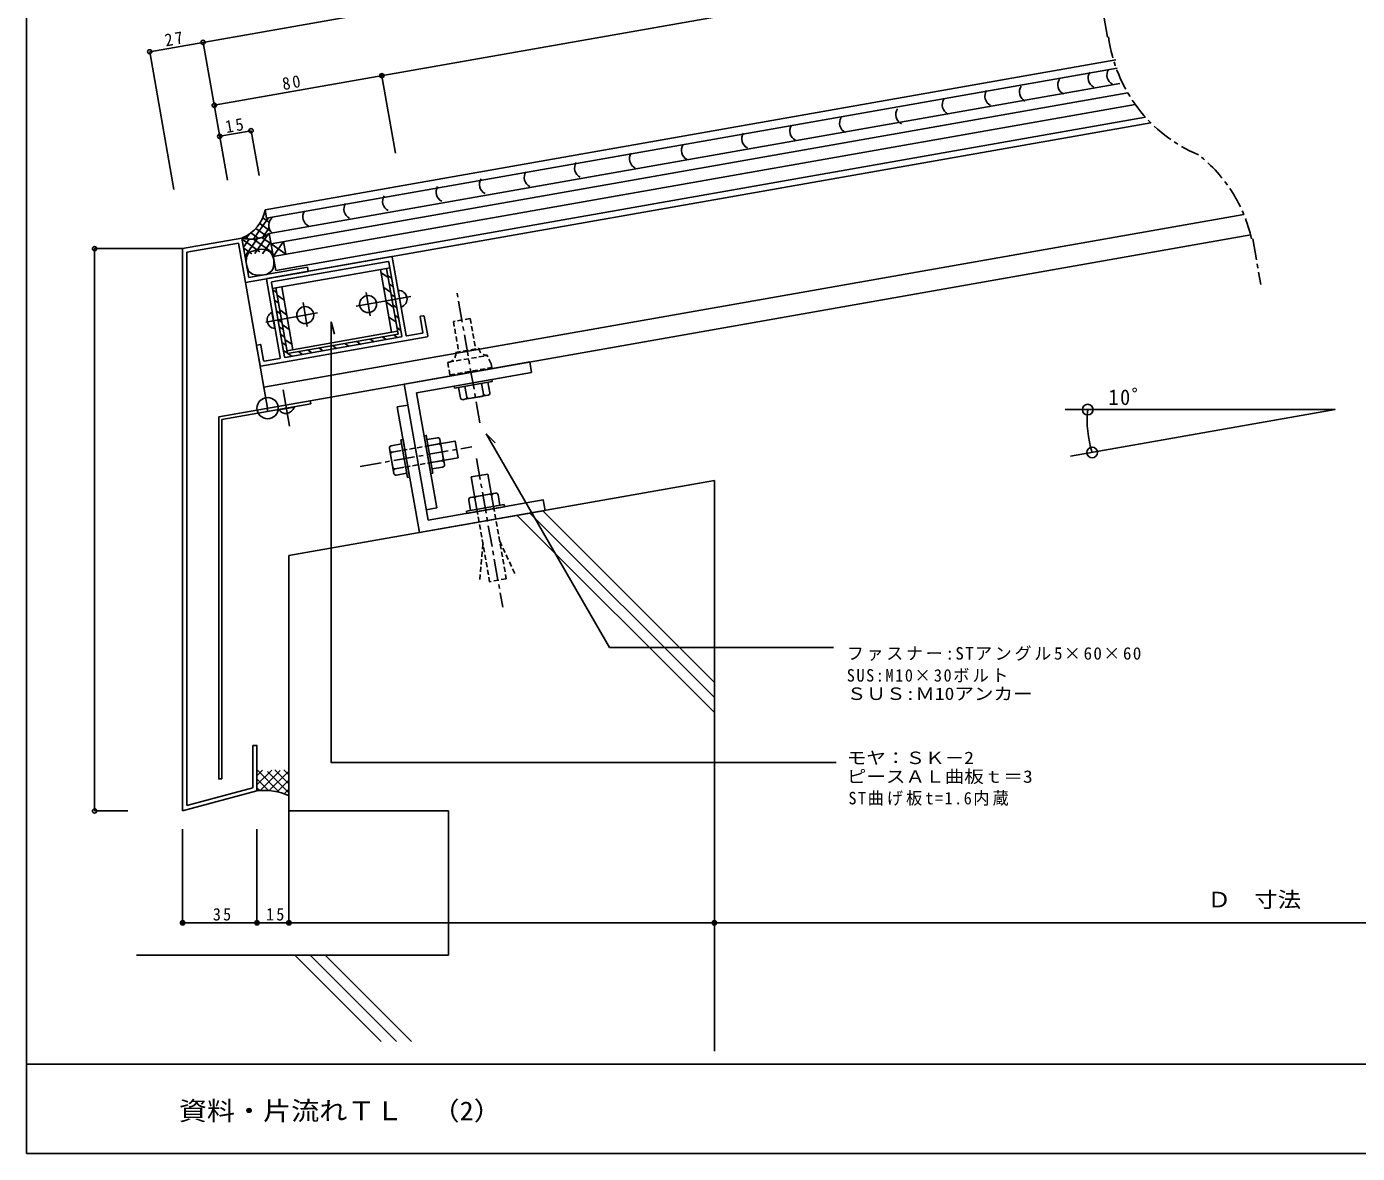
# Model space of a CAD drawing. Units: millimetres, scale not verified, with parts at other scales. Extents: x -550 to 568, y -396 to 402.
# Drawn here: x -550 to 75, y -396 to 134 of the extents above; entities that cross this region are included whole.
import ezdxf
from ezdxf.enums import TextEntityAlignment as Align

# ---------------------------------------------------------------- set-up
doc = ezdxf.new("R2010")
doc.units = ezdxf.units.MM
doc.header["$LTSCALE"] = 2
doc.header["$PDMODE"] = 32
doc.header["$PDSIZE"] = 1
doc.linetypes.add('CHAIN1', pattern=[8, 5, -1, 1, -1])
doc.linetypes.add('DASHED1', pattern=[1.8, 1.2, -0.6])
doc.layers.add('0-0', color=5, linetype='Continuous')
doc.layers.add('1-0', color=5, linetype='Continuous')
doc.styles.add('ＭＳ ゴシック', font='')
doc.styles.get('ＭＳ ゴシック').set_extended_font_data('MS Gothic')

msp = doc.modelspace()

# ---------------------------------------------------------------- linework, layer by layer
at = {"layer": '0-0', "color": 134}
for p, q in [((-550, 402), (-550, -396)), ((-550, -354), (568, -354)), ((-550, -396), (568, -396))]:
    msp.add_line(p, q, dxfattribs=at)
at = {"layer": '0-0'}
for p, q in [((-380.367, 16.731), (-378.513, 15.433)), ((-379.467, 12.63), (-377.613, 11.332)), ((-434.352, 10.009), (-432.499, 8.712)), ((-378.667, 7.728), (-376.813, 6.431)), ((-433.38, 4.928), (-431.526, 3.63)), ((-432.48, 0.027), (-430.626, -1.271)), ((-377.766, 2.727), (-375.913, 1.429)), ((-431.979, -3.874), (-430.126, -5.172)), ((-376.766, -2.174), (-374.913, -3.472)), ((-431.279, -7.475), (-429.426, -8.773)), ((-430.579, -11.076), (-428.726, -12.374)), ((-382.868, -12.176), (-381.014, -13.474)), ((-377.597, -11.214), (-375.744, -12.512)), ((-375.99, -7.789), (-374.119, -9.098)), ((-429.979, -14.777), (-428.125, -16.075)), ((-429.279, -18.578), (-427.425, -19.876)), ((-417.976, -18.278), (-416.123, -19.576)), ((-412.575, -17.378), (-410.721, -18.675)), ((-406.273, -16.277), (-404.42, -17.575)), ((-400.372, -15.277), (-398.518, -16.575)), ((-394.77, -14.377), (-392.917, -15.675)), ((-388.469, -13.177), (-386.615, -14.474)), ((-427.178, -19.978), (-425.325, -21.276)), ((-422.177, -19.078), (-420.324, -20.376))]:
    msp.add_line(p, q, dxfattribs=at)
at = {"layer": '1-0', "color": 4}
for p, q in [((-492.138, 121.841), (429.94, 284.428)), ((-461.827, 96.722), (435.149, 254.884)), ((-455.616, 61.495), (-467.037, 126.267)), ((-492.138, 121.841), (-480.737, 57.186)), ((-376.622, 74.2), (-383.174, 111.358)), ((-459.252, 82.115), (-444.48, 84.72)), ((-444.48, 84.72), (-440.76, 63.623)), ((-476.718, 29.315), (-518.044, 29.315)), ((-518.044, -234.995), (-518.044, 29.315)), ((-436.718, -45.678), (-436.718, -47.202)), ((-334.047, -57.767), (-276.043, -158.233)), ((-170.791, -158.233), (-276.043, -158.233)), ((-518.044, -234.995), (-502.46, -234.995)), ((-426.718, -234.995), (-426.718, -287.616)), ((-476.718, -287.616), (-476.718, -243.644)), ((-441.718, -287.616), (-441.718, -243.644)), ((-426.718, -287.616), (-426.718, -243.644)), ((-441.718, -287.616), (-476.718, -287.616)), ((-426.718, -287.616), (-441.718, -287.616))]:
    msp.add_line(p, q, dxfattribs=at)
at = {"layer": '1-0', "color": 7, "linetype": 'CHAIN1'}
for p, q in [((-42, 128.764), (-45.624, 149.317)), ((26.272, 33.969), (30.059, 12.492))]:
    msp.add_line(p, q, dxfattribs=at)
at = {"layer": '1-0'}
for p, q in [((-437.922, 47.529), (-38.122, 118.024)), ((-437.227, 43.589), (-37.427, 114.085)), ((-435.977, 36.499), (-36.177, 106.994)), ((-435.109, 31.575), (-32.468, 102.571)), ((-434.067, 25.666), (-28.916, 97.105)), ((-432.886, 18.969), (-24.043, 91.059)), ((-427.137, 16.937), (-21.564, 88.45)), ((-438.455, -35.83), (22.112, 45.38)), ((-437.227, 43.589), (-437.922, 47.529)), ((-476.718, 29.315), (-448.779, 34.241)), ((-474.718, 27.637), (-450.402, 31.924)), ((-447.137, 13.41), (-450.402, 31.924)), ((-445.515, 15.727), (-448.779, 34.241)), ((-432.886, 18.969), (-435.977, 36.499)), ((-435.109, 31.575), (-428.158, 26.708)), ((-429.2, 32.617), (-434.04, 25.615)), ((-429.2, 32.617), (-428.158, 26.708)), ((-416.718, -42.152), (25.319, 35.791)), ((-476.718, 29.315), (-476.718, -234.995)), ((-474.718, 27.637), (-474.718, -232.389)), ((-437.006, 15.272), (-378.509, 25.586)), ((-378.161, 25.343), (-371.667, -11.489)), ((-417.94, 20.589), (-445.515, 15.727)), ((-380.131, 23.27), (-434.69, 13.649)), ((-379.302, 20.294), (-380.878, 20.016)), ((-380.878, 20.016), (-375.438, -10.834)), ((-379.784, 23.026), (-373.637, -11.836)), ((-436.718, -45.678), (-447.137, 13.41)), ((-437.25, 14.924), (-430.755, -21.908)), ((-434.933, 13.302), (-428.786, -21.56)), ((-432.875, 10.848), (-434.451, 10.57)), ((-432.875, 10.848), (-427.436, -20.002)), ((-375.296, 9.649), (-373.932, 1.847)), ((-434.723, -0.695), (-433.41, -8.284)), ((-406.884, -5.023), (-405.318, -10.868)), ((-363.788, -10.099), (-365.073, -2.812)), ((-364.83, -2.464), (-363.451, -2.221)), ((-363.104, -2.465), (-361.472, -11.722)), ((-439.909, -25.857), (-361.715, -12.069)), ((-373.88, -12.183), (-428.438, -21.804)), ((-375.438, -10.834), (-427.436, -20.002)), ((-371.319, -11.732), (-364.032, -10.447)), ((-440.256, -25.614), (-441.888, -16.356)), ((-441.645, -16.009), (-440.266, -15.766)), ((-439.919, -16.009), (-438.634, -23.297)), ((-438.286, -23.54), (-430.999, -22.255)), ((-366.802, -38.427), (-312.638, -28.877)), ((-429.449, -36.991), (-426.433, -54.096)), ((-372.595, -34.372), (-361.307, -98.384)), ((-349.114, -35.312), (-331.388, -32.187)), ((-348.94, -36.297), (-349.114, -35.312)), ((-346.103, -40.874), (-346.971, -35.95)), ((-342.975, -41.338), (-344.016, -35.429)), ((-335.096, -39.949), (-336.138, -34.04)), ((-332.315, -38.443), (-333.184, -33.519)), ((-416.718, -42.152), (-459.718, -49.734)), ((-416.458, -43.629), (-458.218, -50.993)), ((-416.458, -43.629), (-416.718, -42.152)), ((-366.802, -38.427), (-357.252, -92.592)), ((-343.959, -41.511), (-344.944, -41.685)), ((-333.126, -39.601), (-343.959, -41.511)), ((-341.99, -41.164), (-336.081, -40.122)), ((-334.111, -39.775), (-333.126, -39.601)), ((-431.473, -46.448), (-424.313, -45.185)), ((-375.782, -45.088), (-370.858, -44.22)), ((-375.782, -45.088), (-365.363, -104.176)), ((-458.218, -50.993), (-458.218, -219.995)), ((-378.653, -63.359), (-373.729, -62.491)), ((-374.076, -60.521), (-373.092, -60.347)), ((-373.092, -60.347), (-369.966, -78.074)), ((-363.139, -58.635), (-360.013, -76.361)), ((-356.882, -59.562), (-361.807, -60.431)), ((-356.362, -62.517), (-361.286, -63.385)), ((-355.55, -61.358), (-355.724, -60.373)), ((-355.724, -60.373), (-353.814, -71.206)), ((-379.291, -65.502), (-379.464, -64.517)), ((-377.38, -76.335), (-379.291, -65.502)), ((-378.943, -67.472), (-377.901, -73.381)), ((-378.132, -66.313), (-373.96, -65.578)), ((-354.161, -69.237), (-355.203, -63.328)), ((-376.743, -74.192), (-372.571, -73.456)), ((-359.896, -71.263), (-347.191, -69.023)), ((-354.972, -70.395), (-359.896, -71.263)), ((-354.451, -73.35), (-359.375, -74.218)), ((-353.814, -71.206), (-353.64, -72.191)), ((-377.554, -75.35), (-377.38, -76.335)), ((-376.222, -77.146), (-371.298, -76.278)), ((-359.028, -76.188), (-360.013, -76.361)), ((-333.21, -76.637), (-341.089, -78.026)), ((-341.089, -78.026), (-338.397, -93.29)), ((-333.21, -76.637), (-330.519, -91.901)), ((-341.409, -87.729), (-330.576, -85.819)), ((-340.424, -87.555), (-341.409, -87.729)), ((-332.545, -86.166), (-338.454, -87.208)), ((-330.576, -85.819), (-329.591, -85.645)), ((-328.432, -86.456), (-327.564, -91.38)), ((-365.363, -104.176), (-306.275, -93.758)), ((-362.176, -93.46), (-357.252, -92.592)), ((-325.595, -91.033), (-343.321, -94.159)), ((-342.22, -88.887), (-341.351, -93.811)), ((-325.595, -91.033), (-325.421, -92.018)), ((-443.718, -204.277), (-441.697, -204.319)), ((-443.718, -224.082), (-443.718, -204.277)), ((-441.718, -225.617), (-441.718, -204.277)), ((-474.718, -232.389), (-443.718, -224.082)), ((-476.718, -234.995), (-441.718, -225.617))]:
    msp.add_line(p, q, dxfattribs=at)
at = {"layer": '1-0', "color": 7}
for p, q in [((-436.484, 43.631), (-443.461, 33.667)), ((-442.312, 38.747), (-437.606, 35.451)), ((-440.454, 41.108), (-439.45, 40.405)), ((-440.446, 41.102), (-435.307, 37.504)), ((-436.019, 39.065), (-439.051, 34.735)), ((-439.01, 43.759), (-435.909, 41.588)), ((-448.689, 33.73), (-440.336, 27.881)), ((-445.379, 33.739), (-448.025, 29.961)), ((-447.441, 35.013), (-445.661, 33.767)), ((-441.565, 33.956), (-447.391, 25.637)), ((-445.356, 36.191), (-446.962, 33.897)), ((-444.623, 36.702), (-440.915, 34.106)), ((-443.433, 33.712), (-434.573, 27.508)), ((-436.395, 36.109), (-442.724, 27.071)), ((-439.439, 34.578), (-435.122, 31.555)), ((-435.269, 32.487), (-439.207, 26.863)), ((-436.485, 36.172), (-435.84, 35.72)), ((-447.953, 29.552), (-444.119, 26.868)), ((-432.875, 10.848), (-380.878, 20.016)), ((-383.635, 19.53), (-378.426, -10.014)), ((-383.551, 18.141), (-380.124, 15.742)), ((-432.286, 7.507), (-429.043, 5.235)), ((-430.118, 11.334), (-424.909, -18.21)), ((-395.178, 2.263), (-369.375, 6.813)), ((-390.462, 8.72), (-388.513, -2.333)), ((-382.14, 11.049), (-378.896, 8.778)), ((-431.058, 0.543), (-427.805, -1.735)), ((-420.087, 3.971), (-418.094, -7.332)), ((-380.912, 4.086), (-377.668, 1.814)), ((-437.518, -5.202), (-413.279, -0.928)), ((-379.684, -2.878), (-376.44, -5.149)), ((-429.831, -6.421), (-426.541, -8.724)), ((-375.668, -9.528), (-427.666, -18.697)), ((-428.603, -13.384), (-425.221, -15.753)), ((-334.047, -57.767), (-329.809, -62.005)), ((-426.718, -114.995), (-226.718, -79.73)), ((-226.718, -79.73), (-226.718, -347.943)), ((-319.431, -96.077), (-226.718, -188.79)), ((-313.42, -95.017), (-226.718, -181.719)), ((-307.409, -93.958), (-226.718, -174.648)), ((-434.764, -215.781), (-441.718, -222.735)), ((-439.084, -215.858), (-441.718, -218.493)), ((-441.715, -215.752), (-431.173, -226.295)), ((-430.823, -216.083), (-440.19, -225.45)), ((-436.734, -216.491), (-426.718, -226.507)), ((-427.099, -216.601), (-435.952, -225.455)), ((-433.289, -215.693), (-426.734, -222.248)), ((-429.088, -215.651), (-426.734, -218.006)), ((-441.718, -219.992), (-436.28, -225.43)), ((-441.718, -224.234), (-440.478, -225.475)), ((-426.734, -220.479), (-432.274, -226.02)), ((-426.734, -224.722), (-429.001, -226.989)), ((-351.718, -234.995), (-351.718, -302.776)), ((-498.3, -302.776), (-351.718, -302.776)), ((-423.86, -302.776), (-383.287, -343.348)), ((-416.789, -302.776), (-376.216, -343.348)), ((-409.718, -302.776), (-369.145, -343.348))]:
    msp.add_line(p, q, dxfattribs=at)
at = {"layer": '1-0', "linetype": 'CHAIN1'}
for p, q in [((-336.934, -52.558), (-347.694, 8.46)), ((-393.222, -73.078), (-340.688, -63.815)), ((-338.547, -69.406), (-326.223, -139.296))]:
    msp.add_line(p, q, dxfattribs=at)
at = {"layer": '1-0', "linetype": 'DASHED1'}
for p, q in [((-341.521, -3.511), (-349.399, -4.9)), ((-349.399, -4.9), (-346.882, -19.18)), ((-341.521, -3.511), (-339.003, -17.79)), ((-348.359, -19.44), (-337.526, -17.53)), ((-351.603, -24.074), (-352.096, -24.161)), ((-352.096, -24.161), (-351.054, -30.07)), ((-351.603, -24.074), (-333.516, -20.885)), ((-334.862, -21.122), (-333.516, -20.885)), ((-331.665, -24.854), (-333.539, -20.835)), ((-331.665, -24.854), (-331.358, -26.597)), ((-351.054, -30.07), (-331.358, -26.597)), ((-360.534, -63.252), (-373.201, -65.486)), ((-359.144, -71.131), (-371.812, -73.364)), ((-338.397, -93.29), (-332.406, -127.266)), ((-330.519, -91.901), (-324.528, -125.877)), ((-335.532, -109.54), (-337.101, -127.471)), ((-327.653, -108.15), (-320.046, -124.464)), ((-324.528, -125.877), (-332.406, -127.266))]:
    msp.add_line(p, q, dxfattribs=at)
at = {"layer": '1-0', "color": 7}
msp.add_lwpolyline([(-443.722, 28.141), (-441.888, 28.817), (-439.667, 29.058), (-438.123, 28.961), (-436.675, 28.43), (-435.42, 27.61), (-434.551, 26.355), (-433.779, 24.231), (-433.827, 22.204), (-433.972, 20.708), (-434.31, 19.694), (-434.792, 18.922), (-435.951, 18.005), (-437.302, 17.136), (-439.474, 16.798), (-441.839, 16.895), (-443.818, 17.281), (-445.701, 18.729), (-446.328, 20.563), (-446.796, 22.846), (-446.618, 25.341), (-445.99, 26.789), (-444.687, 27.899)], close=True, dxfattribs=at)
at = {"layer": '1-0'}
for points in [[(-417.94, 20.589), (-417.593, 18.62), (-447.137, 13.41)], [(-372.595, -34.372), (-313.506, -23.953), (-312.638, -28.877)], [(-348.94, -36.297), (-331.214, -33.172), (-331.388, -32.187)], [(-459.718, -49.734), (-459.718, -219.995), (-458.218, -219.995)], [(-374.076, -60.521), (-370.951, -78.247), (-369.966, -78.074)], [(-359.028, -76.188), (-362.154, -58.461), (-363.139, -58.635)], [(-361.286, -63.385), (-348.581, -61.145), (-347.191, -69.023)], [(-361.307, -98.384), (-307.143, -88.834), (-306.275, -93.758)], [(-343.321, -94.159), (-343.147, -95.143), (-325.421, -92.018)]]:
    msp.add_lwpolyline(points, dxfattribs=at)
at = {"layer": '1-0', "color": 4}
for points in [[(-406.884, -5.023), (-406.884, -212.233), (-169.535, -212.233)], [(-436.718, -287.616), (460.259, -287.616), (470.259, -287.616)]]:
    msp.add_lwpolyline(points, dxfattribs=at)
at = {"layer": '1-0', "color": 7}
for points in [[(-61.803, -46.356), (65.034, -46.356), (-59.336, -68.286)], [(-426.718, -114.995), (-426.718, -234.995), (-351.718, -234.995)]]:
    msp.add_lwpolyline(points, dxfattribs=at)
at = {"layer": '1-0'}
for centre, radius in [((-467.037, 126.267), 1), ((-492.138, 121.841), 1), ((-383.043, 110.614), 1), ((-461.827, 96.722), 1), ((-459.252, 82.115), 1), ((-444.48, 84.72), 1), ((-518.044, 29.315), 1), ((-389.5, 3.265), 4), ((-419.044, -1.945), 4), ((-518.044, -234.995), 1), ((-476.718, -287.616), 1), ((-441.718, -287.616), 1), ((-426.718, -287.616), 1), ((-226.718, -287.616), 1)]:
    msp.add_circle(centre, radius, dxfattribs=at)
at = {"layer": '1-0', "color": 4}
for centre in [(-492.138, 121.841), (-461.827, 96.722), (-518.044, 29.315)]:
    msp.add_circle(centre, 1, dxfattribs=at)
at = {"layer": '1-0', "color": 7}
for centre, radius in [((-436.718, -45.678), 5), ((-51.271, -46.356), 2.5), ((-49.184, -66.496), 2.5)]:
    msp.add_circle(centre, radius, dxfattribs=at)
at = {"layer": '1-0', "color": 7, "linetype": 'CHAIN1'}
for centre, start, end in [((27.937, 137.944), 187.47796, 247.25185), ((-42.496, 18.439), 12.72531, 51.72034)]:
    msp.add_arc(centre, 70, start, end, dxfattribs=at)
at = {"layer": '1-0'}
for centre, radius, start, end in [((-37.394, 110.932), 4.851, 147.03963, 243.4706), ((-60.482, 106.333), 4.851, 147.03963, 243.4706), ((-46.268, 109.632), 4.851, 147.03963, 243.4706), ((-94.746, 101.003), 4.851, 147.03963, 243.4706), ((-78.502, 103.033), 4.851, 147.03963, 243.4706), ((-136.626, 92.373), 4.851, 147.03963, 243.4706), ((-114.798, 96.942), 4.851, 147.03963, 243.4706), ((-163.022, 88.312), 4.851, 147.03963, 243.4706), ((-209.026, 81.012), 4.851, 147.03963, 243.4706), ((-186.469, 84.65), 4.851, 147.03963, 243.4706), ((-237.404, 75.555), 4.851, 147.03963, 243.4706), ((-287.61, 67.187), 4.851, 147.03963, 243.4706), ((-261.779, 71.553), 4.851, 147.03963, 243.4706), ((-311.258, 62.821), 4.851, 147.03963, 243.4706), ((-352.734, 55.909), 4.851, 147.03963, 243.4706), ((-332.36, 59.547), 4.851, 147.03963, 243.4706), ((-396.028, 47.905), 4.851, 147.03963, 243.4706), ((-377.837, 51.543), 4.851, 147.03963, 243.4706), ((-454.877, 50.619), 17.287, 290.71436, 349.48044), ((-431.318, 40.265), 4.851, 127.92825, 226.70568), ((-415.31, 44.267), 4.851, 147.03963, 243.4706), ((-444.218, 46.971), 13.282, 250.50636, 307.75399), ((-378.457, 25.291), 0.3, 10, 100), ((-380.079, 22.974), 0.3, 10, 100), ((-436.954, 14.976), 0.3, 100, 190), ((-434.637, 13.354), 0.3, 100, 190), ((-375.172, 5.651), 4, 288.05491, 91.78701), ((-433.001, -4.305), 4, 115.51232, 264.12629), ((-364.778, -2.76), 0.3, 100, 190), ((-363.399, -2.517), 0.3, 10, 100), ((-373.932, -11.888), 0.3, 280, 10), ((-371.371, -11.437), 0.3, 190, 280), ((-364.084, -10.152), 0.3, 280, 10), ((-361.767, -11.774), 0.3, 280, 10), ((-441.593, -16.304), 0.3, 100, 190), ((-440.214, -16.061), 0.3, 10, 100), ((-438.338, -23.245), 0.3, 190, 280), ((-431.051, -21.96), 0.3, 280, 10), ((-428.49, -21.508), 0.3, 190, 280), ((-439.961, -25.562), 0.3, 190, 280), ((-345.118, -40.7), 1, 190, 280), ((-344.133, -40.527), 1, 280, 10), ((-342.163, -40.179), 1, 190, 280), ((-336.255, -39.137), 1, 280, 10), ((-334.285, -38.79), 1, 190, 280), ((-333.3, -38.617), 1, 280, 10), ((-428.183, -44.173), 4, 214.65408, 345.34592), ((-356.709, -60.547), 1, 10, 100), ((-356.188, -63.502), 1, 10, 100), ((-356.535, -61.532), 1, 280, 10), ((-378.479, -64.344), 1, 100, 190), ((-378.306, -65.328), 1, 190, 280), ((-377.958, -67.298), 1, 100, 190), ((-376.917, -73.207), 1, 190, 280), ((-376.569, -75.176), 1, 100, 190), ((-354.799, -71.38), 1, 10, 100), ((-355.146, -69.41), 1, 280, 10), ((-354.625, -72.365), 1, 280, 10), ((-376.396, -76.161), 1, 190, 280), ((-340.25, -88.54), 1, 10, 100), ((-338.28, -88.193), 1, 100, 190), ((-332.372, -87.151), 1, 10, 100), ((-330.402, -86.803), 1, 100, 190), ((-329.417, -86.63), 1, 10, 100), ((-341.235, -88.714), 1, 100, 190), ((-438.1, -251.691), 26.324, 64.27311, 97.90063)]:
    msp.add_arc(centre, radius, start, end, dxfattribs=at)
at = {"layer": '1-0', "linetype": 'DASHED1'}
for centre, start, end in [((-333.587, -16.835), 190, 270.68179), ((-352.298, -20.135), 280, 10)]:
    msp.add_arc(centre, 4, start, end, dxfattribs=at)
at = {"layer": '1-0', "color": 4}
msp.add_arc((-1.524, -51.379), 50, 174.23405, 197.59762, dxfattribs=at)
for p in [(-476.718, -287.616), (-441.718, -287.616), (-426.718, -287.616)]:
    msp.add_point(p, dxfattribs=at)

# ---------------------------------------------------------------- texts
at = {"layer": '1-0', "color": 7, "style": 'ＭＳ ゴシック', "width": 1.15}
for s, p in [('ＳＵＳ:Ｍ10アンカー', (-164.512, -184.605)), ('モヤ：ＳＫ－2', (-164.512, -214.744)), ('ピースＡＬ曲板ｔ＝3', (-164.512, -223.535))]:
    msp.add_text(s, height=5.865, dxfattribs=at).set_placement(p, align=Align.BOTTOM_LEFT)
at = {"layer": '1-0', "color": 3, "style": 'ＭＳ ゴシック', "width": 1.1}
for s, height, p in [('Ｄ\u3000寸法', 7.331, (5.023, -282.558)), ('資料・片流れＴＬ\u3000（2）', 8.798, (-478.465, -383.023))]:
    msp.add_text(s, height=height, dxfattribs=at).set_placement(p, align=Align.BOTTOM_LEFT)
at = {"layer": '1-0', "color": 7, "char_height": 5.865, "attachment_point": 7, "rotation": 10, "style": 'ＭＳ ゴシック'}
for s, insert in [('\\T1.27;\\W0.95;27', (-484.539, 124.345)), ('\\T1.27;\\W0.95;80', (-429.316, 103.745)), ('\\T1.27;\\W0.95;15', (-456.063, 83.551))]:
    msp.add_mtext(s, dxfattribs=dict(at, insert=insert))
at = {"layer": '1-0', "color": 3, "insert": (-41.538, -44.298), "char_height": 7.331, "attachment_point": 7, "style": 'ＭＳ ゴシック'}
msp.add_mtext('\\T1.16;\\W0.95;10゜', dxfattribs=at)
at = {"layer": '1-0', "color": 7, "char_height": 5.865, "attachment_point": 7, "style": 'ＭＳ ゴシック'}
for s, insert in [('\\T1.16;ファスナー:STアングル5×60×60', (-164.512, -164.512)), ('\\T1.2;\\W0.95;SUS:M10×30ボルト', (-164.512, -174.558)), ('\\T1.19;\\W0.95;ST曲げ板t=1.6内蔵', (-163.742, -232.596)), ('\\T1.27;\\W0.95;35', (-462.468, -286.616)), ('\\T1.27;\\W0.95;15', (-437.468, -286.616))]:
    msp.add_mtext(s, dxfattribs=dict(at, insert=insert))

doc.saveas('drawing.dxf')
